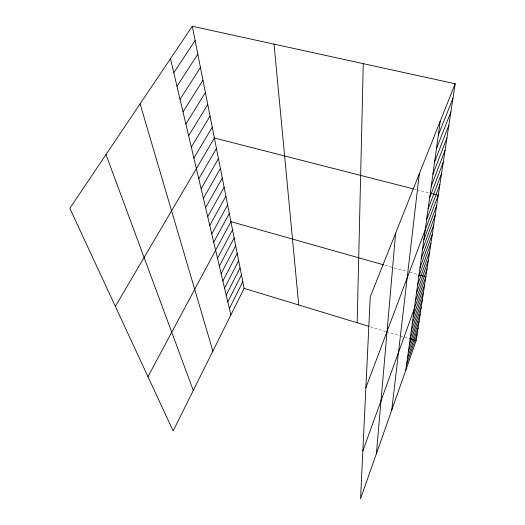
<?xml version="1.0" encoding="UTF-8"?>
<svg xmlns="http://www.w3.org/2000/svg" width="525" height="525" viewBox="0 0 525 525"><rect width="100%" height="100%" fill="white"/><g stroke="black" fill="none" stroke-linecap="round" stroke-linejoin="round"><path stroke-width="0.39" stroke-dasharray="2.62 1.97" d="M414.566 189.184L416.135 189.584M416.922 189.781L429.535 193.003M385.219 265.302L406.921 271.445M409.933 272.291L418.267 274.654M370.361 326.786L385.658 331.446M386.393 331.669L399.722 335.724M400.463 335.947L402.688 336.63M404.926 337.306L408.667 338.448"/><path stroke-width="0.79" d="M357.184 322.777L363.261 63.65M376.392 453.725L395.62 233.172M391.762 410.045L419.311 173.729M405.825 370.066L440.245 121.209M455.168 83.757L370.25 296.828L360.55 498.75L416.148 340.725L455.168 83.757L192.288 26.25L69.832 208.32L173.145 430.927L244.118 288.356L192.288 26.25M406.665 364.009L417.113 334.399M408.411 351.383L419.114 321.215M407.525 357.788L418.097 327.895M410.261 338.002L421.227 307.269M409.323 344.787L420.158 314.337M411.226 331.012L422.336 299.985M413.254 316.378L424.646 284.76M412.223 323.807L423.472 292.484M362.841 451.001L425.854 276.8L419.022 274.864M416.463 293.134L428.315 260.623M415.373 301.048L427.068 268.833M417.592 284.97L429.601 252.157M418.76 276.537L430.927 243.423M419.967 267.829L432.292 234.406M422.5 249.513L435.166 215.473M421.208 258.825L433.709 225.094M423.833 239.879L436.682 205.524M365.879 387.758L438.244 195.234L430.323 193.207M426.641 219.568L439.858 184.583M428.124 208.852L441.532 173.552M429.66 197.741L443.271 162.12M431.255 186.198L445.069 150.268M432.915 174.208L446.939 137.97M434.634 161.746L448.875 125.193M436.426 148.778L450.89 111.923M438.296 135.279L452.99 98.116M229.353 308.529L242.806 281.708M227.798 301.928L241.454 274.89M226.203 295.142L240.069 267.888M224.556 288.173L238.645 260.702M222.869 281.013L237.188 253.312M221.137 273.65L235.686 245.726M219.352 266.07L234.143 237.923M217.514 258.274L232.562 229.904M147.958 376.661L230.928 221.648L383.65 264.856M213.727 242.228L229.3 213.412M211.785 233.973L227.62 204.934M209.783 225.474L225.894 196.206M207.716 216.713L224.116 187.228M205.59 207.683L222.292 177.975M203.398 198.371L220.402 168.44M201.134 188.764L218.459 158.609M198.791 178.848L216.457 148.47M115.336 306.364L214.384 138.003L413.785 188.98M193.889 158.025L212.251 127.201M191.31 147.079L210.039 116.038M188.639 135.758L207.762 104.501M185.876 124.038L205.4 92.577M183.015 111.904L202.958 80.233M180.055 99.323L200.432 67.449M176.977 86.277L197.813 54.213M173.788 72.739L195.103 40.491M244.118 288.356L368.799 326.314M409.415 338.678L416.148 340.725M106.004 154.54L193.279 390.488M140.096 103.852L212.874 351.12M170.474 58.682L230.869 314.967M274.03 44.133L298.738 304.979"/></g></svg>
